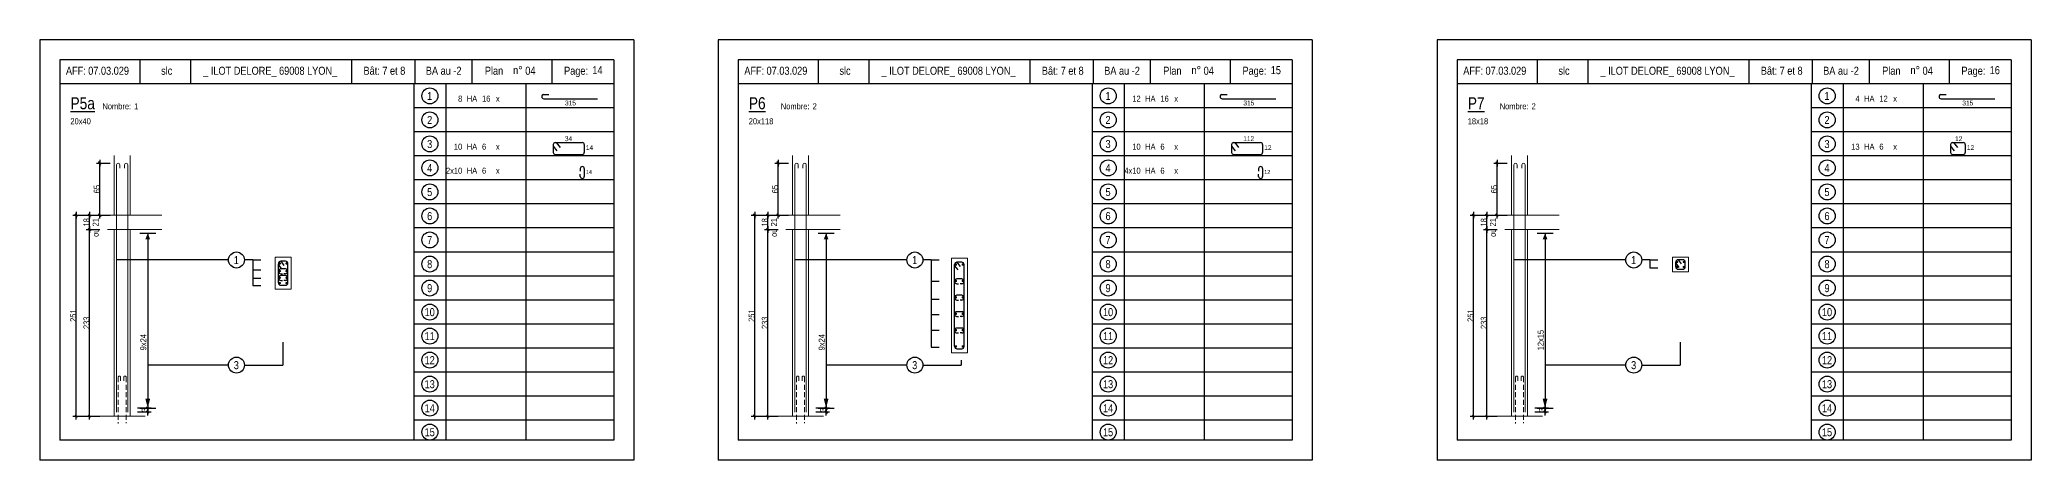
# Model space of a CAD drawing. Header units: metres. Extents: x -9927 to 45032, y -190416 to 12166.
# Drawn here: x 21105 to 26083, y -38263 to -37213 of the extents above; entities that cross this region are included whole.
import ezdxf
from ezdxf.enums import TextEntityAlignment as Align

# ---------------------------------------------------------------- set-up
doc = ezdxf.new("R2010")
doc.units = ezdxf.units.M
doc.header["$PDMODE"] = 65
doc.linetypes.add('CACHE2', pattern=[0.1875, 0.125, -0.0625])
for name, color, linetype in [('01_cote_gen', 4, 'Continuous'), ('01_fenetres', 171, 'Continuous'), ('01_linteaux', 3, 'Continuous'), ('01_sem', 42, 'Continuous'), ('01_texte', 230, 'Continuous'), ('AA_COTES', 2, 'Continuous')]:
    doc.layers.add(name, color=color, linetype=linetype)
doc.styles.add('STYLE2', font='ARIALN.TTF')
doc.dimstyles.new('JB25', dxfattribs={"dimscale": 0.1, "dimtxt": 150, "dimasz": 17, "dimexe": 0.1, "dimexo": 0.1, "dimgap": 0.09, "dimtad": 1, "dimdec": 1, "dimlfac": 0.5, "dimdsep": 46, "dimtxsty": 'STYLE2', "dimblk1": 'BOND_G', "dimblk2": 'BOND_D', "dimsah": 1, "dimcen": 1.5, "dimdle": 0.01, "dimse1": 1, "dimse2": 1, "dimclrd": 4, "dimclre": 2, "dimclrt": 5, "dimadec": 0, "dimazin": 0, "dimtfac": 2.333333, "dimtdec": 1, "dimtix": 1, "dimtmove": 2, "dimatfit": 3, "dimldrblk": 'BOND_G', "dimfxl": 1, "dimtolj": 1, "dimtzin": 0, "dimarcsym": 0})

# ---------------------------------------------------------------- blocks, each defined once
blk = doc.blocks.new('BOND_G')
at = {"layer": 'AA_COTES', "color": 0}
for p, q in [((5, 0), (-5, 0)), ((1.8, 1.8), (-1.8, -1.8)), ((0, -5), (0, 15))]:
    blk.add_line(p, q, dxfattribs=at)
blk = doc.blocks.new('BOND_D')
at = {"layer": 'AA_COTES', "color": 0}
for p, q in [((5, 0), (-5, 0)), ((-1.8, -1.8), (1.8, 1.8)), ((0, 5), (0, -15))]:
    blk.add_line(p, q, dxfattribs=at)
blk = doc.blocks.new('*D424')
at = {"layer": '01_cote_gen', "color": 4, "linetype": 'Continuous', "lineweight": -2, "transparency": 16777216}
blk.add_line((22891.6, -38151.5), (22891.6, -37652.9), dxfattribs=at)
at = {"layer": 'DEFPOINTS', "color": 0, "linetype": 'Continuous', "lineweight": 0, "transparency": 16777216}
for p in [(22891.6, -37651.2), (23026.3, -37651.2), (22986.3, -38153.2)]:
    blk.add_point(p, dxfattribs=at)
at = {"layer": '01_cote_gen', "color": 4, "linetype": 'Continuous', "lineweight": -2, "transparency": 16777216, "xscale": 1.7, "yscale": 1.7, "zscale": 1.7}
for name, p, rotation in [('BOND_D', (22891.6, -37651.2), 90), ('BOND_G', (22891.6, -38153.2), 270)]:
    blk.add_blockref(name, p, dxfattribs=dict(at, rotation=rotation))
at = {"layer": '01_cote_gen', "color": 5, "linetype": 'Continuous', "lineweight": 0, "transparency": 16777216, "insert": (22884, -37902.2), "char_height": 15, "attachment_point": 5, "rotation": 90, "style": 'STYLE2'}
blk.add_mtext('\\A1;251', dxfattribs=at)
blk = doc.blocks.new('*D425')
at = {"layer": '01_cote_gen', "color": 4, "linetype": 'Continuous', "lineweight": -2, "transparency": 16777216}
blk.add_line((22924.8, -37685.5), (22924.8, -37652.9), dxfattribs=at)
at = {"layer": 'DEFPOINTS', "color": 0, "linetype": 'Continuous', "lineweight": 0, "transparency": 16777216}
for p in [(22924.8, -37651.2), (23073, -37651.2), (23082.1, -37687.2)]:
    blk.add_point(p, dxfattribs=at)
at = {"layer": '01_cote_gen', "color": 4, "linetype": 'Continuous', "lineweight": -2, "transparency": 16777216, "xscale": 1.7, "yscale": 1.7, "zscale": 1.7}
for name, p, rotation in [('BOND_D', (22924.8, -37651.2), 90), ('BOND_G', (22924.8, -37687.2), 270)]:
    blk.add_blockref(name, p, dxfattribs=dict(at, rotation=rotation))
at = {"layer": '01_cote_gen', "color": 5, "linetype": 'Continuous', "lineweight": 0, "transparency": 16777216, "insert": (22917.1, -37669.2), "char_height": 15, "attachment_point": 5, "rotation": 90, "style": 'STYLE2'}
blk.add_mtext('\\A1;18', dxfattribs=at)
blk = doc.blocks.new('*D426')
at = {"layer": '01_cote_gen', "color": 4, "linetype": 'Continuous', "lineweight": -2, "transparency": 16777216}
blk.add_line((22924.8, -38151.5), (22924.8, -37688.9), dxfattribs=at)
at = {"layer": 'DEFPOINTS', "color": 0, "linetype": 'Continuous', "lineweight": 0, "transparency": 16777216}
for p in [(22924.8, -37687.2), (22933.3, -37687.2), (22942.9, -38153.2)]:
    blk.add_point(p, dxfattribs=at)
at = {"layer": '01_cote_gen', "color": 4, "linetype": 'Continuous', "lineweight": -2, "transparency": 16777216, "xscale": 1.7, "yscale": 1.7, "zscale": 1.7}
for name, p, rotation in [('BOND_D', (22924.8, -37687.2), 90), ('BOND_G', (22924.8, -38153.2), 270)]:
    blk.add_blockref(name, p, dxfattribs=dict(at, rotation=rotation))
at = {"layer": '01_cote_gen', "color": 5, "linetype": 'Continuous', "lineweight": 0, "transparency": 16777216, "insert": (22917.1, -37920.2), "char_height": 15, "attachment_point": 5, "rotation": 90, "style": 'STYLE2'}
blk.add_mtext('\\A1;233', dxfattribs=at)
blk = doc.blocks.new('*D427')
at = {"layer": '01_cote_gen', "color": 4, "linetype": 'Continuous', "lineweight": -2, "transparency": 16777216}
blk.add_line((23070.2, -38134.9), (23070.2, -38141.5), dxfattribs=at)
at = {"layer": 'DEFPOINTS', "color": 0, "linetype": 'Continuous', "lineweight": 0, "transparency": 16777216}
for p in [(23020.3, -38143.2), (23063.4, -38133.2), (23070.2, -38143.2)]:
    blk.add_point(p, dxfattribs=at)
at = {"layer": '01_cote_gen', "color": 4, "linetype": 'Continuous', "lineweight": -2, "transparency": 16777216, "xscale": 1.7, "yscale": 1.7, "zscale": 1.7}
for name, p, rotation in [('BOND_G', (23070.2, -38133.2), 90), ('BOND_D', (23070.2, -38143.2), 270)]:
    blk.add_blockref(name, p, dxfattribs=dict(at, rotation=rotation))
at = {"layer": '01_cote_gen', "color": 5, "linetype": 'Continuous', "lineweight": 0, "transparency": 16777216, "insert": (23062.5, -38138.2), "char_height": 15, "attachment_point": 5, "rotation": 90, "style": 'STYLE2'}
blk.add_mtext('\\A1;3', dxfattribs=at)
blk = doc.blocks.new('*D428')
at = {"layer": '01_cote_gen', "color": 4, "linetype": 'Continuous', "lineweight": -2, "transparency": 16777216}
blk.add_line((22950.3, -37649.5), (22950.3, -37522.9), dxfattribs=at)
at = {"layer": 'DEFPOINTS', "color": 0, "linetype": 'Continuous', "lineweight": 0, "transparency": 16777216}
for p in [(22950.3, -37521.2), (23016.3, -37521.2), (22969.9, -37651.2)]:
    blk.add_point(p, dxfattribs=at)
at = {"layer": '01_cote_gen', "color": 4, "linetype": 'Continuous', "lineweight": -2, "transparency": 16777216, "xscale": 1.7, "yscale": 1.7, "zscale": 1.7}
for name, p, rotation in [('BOND_D', (22950.3, -37521.2), 90), ('BOND_G', (22950.3, -37651.2), 270)]:
    blk.add_blockref(name, p, dxfattribs=dict(at, rotation=rotation))
at = {"layer": '01_cote_gen', "color": 5, "linetype": 'Continuous', "lineweight": 0, "transparency": 16777216, "insert": (22942.6, -37586.2), "char_height": 15, "attachment_point": 5, "rotation": 90, "style": 'STYLE2'}
blk.add_mtext('\\A1;65', dxfattribs=at)
blk = doc.blocks.new('*D429')
at = {"layer": '01_cote_gen', "color": 4, "linetype": 'Continuous', "lineweight": -2, "transparency": 16777216}
blk.add_line((24688.9, -38151.5), (24688.9, -37652.9), dxfattribs=at)
at = {"layer": 'DEFPOINTS', "color": 0, "linetype": 'Continuous', "lineweight": 0, "transparency": 16777216}
for p in [(24688.9, -37651.2), (24823.6, -37651.2), (24783.6, -38153.2)]:
    blk.add_point(p, dxfattribs=at)
at = {"layer": '01_cote_gen', "color": 4, "linetype": 'Continuous', "lineweight": -2, "transparency": 16777216, "xscale": 1.7, "yscale": 1.7, "zscale": 1.7}
for name, p, rotation in [('BOND_D', (24688.9, -37651.2), 90), ('BOND_G', (24688.9, -38153.2), 270)]:
    blk.add_blockref(name, p, dxfattribs=dict(at, rotation=rotation))
at = {"layer": '01_cote_gen', "color": 5, "linetype": 'Continuous', "lineweight": 0, "transparency": 16777216, "insert": (24681.3, -37902.2), "char_height": 15, "attachment_point": 5, "rotation": 90, "style": 'STYLE2'}
blk.add_mtext('\\A1;251', dxfattribs=at)
blk = doc.blocks.new('*D430')
at = {"layer": '01_cote_gen', "color": 4, "linetype": 'Continuous', "lineweight": -2, "transparency": 16777216}
blk.add_line((24722.1, -37685.5), (24722.1, -37652.9), dxfattribs=at)
at = {"layer": 'DEFPOINTS', "color": 0, "linetype": 'Continuous', "lineweight": 0, "transparency": 16777216}
for p in [(24722.1, -37651.2), (24870.3, -37651.2), (24879.4, -37687.2)]:
    blk.add_point(p, dxfattribs=at)
at = {"layer": '01_cote_gen', "color": 4, "linetype": 'Continuous', "lineweight": -2, "transparency": 16777216, "xscale": 1.7, "yscale": 1.7, "zscale": 1.7}
for name, p, rotation in [('BOND_D', (24722.1, -37651.2), 90), ('BOND_G', (24722.1, -37687.2), 270)]:
    blk.add_blockref(name, p, dxfattribs=dict(at, rotation=rotation))
at = {"layer": '01_cote_gen', "color": 5, "linetype": 'Continuous', "lineweight": 0, "transparency": 16777216, "insert": (24714.5, -37669.2), "char_height": 15, "attachment_point": 5, "rotation": 90, "style": 'STYLE2'}
blk.add_mtext('\\A1;18', dxfattribs=at)
blk = doc.blocks.new('*D431')
at = {"layer": '01_cote_gen', "color": 4, "linetype": 'Continuous', "lineweight": -2, "transparency": 16777216}
blk.add_line((24722.1, -38151.5), (24722.1, -37688.9), dxfattribs=at)
at = {"layer": 'DEFPOINTS', "color": 0, "linetype": 'Continuous', "lineweight": 0, "transparency": 16777216}
for p in [(24722.1, -37687.2), (24730.6, -37687.2), (24740.2, -38153.2)]:
    blk.add_point(p, dxfattribs=at)
at = {"layer": '01_cote_gen', "color": 4, "linetype": 'Continuous', "lineweight": -2, "transparency": 16777216, "xscale": 1.7, "yscale": 1.7, "zscale": 1.7}
for name, p, rotation in [('BOND_D', (24722.1, -37687.2), 90), ('BOND_G', (24722.1, -38153.2), 270)]:
    blk.add_blockref(name, p, dxfattribs=dict(at, rotation=rotation))
at = {"layer": '01_cote_gen', "color": 5, "linetype": 'Continuous', "lineweight": 0, "transparency": 16777216, "insert": (24714.5, -37920.2), "char_height": 15, "attachment_point": 5, "rotation": 90, "style": 'STYLE2'}
blk.add_mtext('\\A1;233', dxfattribs=at)
blk = doc.blocks.new('*D432')
at = {"layer": '01_cote_gen', "color": 4, "linetype": 'Continuous', "lineweight": -2, "transparency": 16777216}
blk.add_line((24867.5, -38134.9), (24867.5, -38141.5), dxfattribs=at)
at = {"layer": 'DEFPOINTS', "color": 0, "linetype": 'Continuous', "lineweight": 0, "transparency": 16777216}
for p in [(24817.6, -38143.2), (24860.7, -38133.2), (24867.5, -38143.2)]:
    blk.add_point(p, dxfattribs=at)
at = {"layer": '01_cote_gen', "color": 4, "linetype": 'Continuous', "lineweight": -2, "transparency": 16777216, "xscale": 1.7, "yscale": 1.7, "zscale": 1.7}
for name, p, rotation in [('BOND_G', (24867.5, -38133.2), 90), ('BOND_D', (24867.5, -38143.2), 270)]:
    blk.add_blockref(name, p, dxfattribs=dict(at, rotation=rotation))
at = {"layer": '01_cote_gen', "color": 5, "linetype": 'Continuous', "lineweight": 0, "transparency": 16777216, "insert": (24859.8, -38138.2), "char_height": 15, "attachment_point": 5, "rotation": 90, "style": 'STYLE2'}
blk.add_mtext('\\A1;3', dxfattribs=at)
blk = doc.blocks.new('*D433')
at = {"layer": '01_cote_gen', "color": 4, "linetype": 'Continuous', "lineweight": -2, "transparency": 16777216}
blk.add_line((24747.6, -37649.5), (24747.6, -37522.9), dxfattribs=at)
at = {"layer": 'DEFPOINTS', "color": 0, "linetype": 'Continuous', "lineweight": 0, "transparency": 16777216}
for p in [(24747.6, -37521.2), (24813.6, -37521.2), (24767.2, -37651.2)]:
    blk.add_point(p, dxfattribs=at)
at = {"layer": '01_cote_gen', "color": 4, "linetype": 'Continuous', "lineweight": -2, "transparency": 16777216, "xscale": 1.7, "yscale": 1.7, "zscale": 1.7}
for name, p, rotation in [('BOND_D', (24747.6, -37521.2), 90), ('BOND_G', (24747.6, -37651.2), 270)]:
    blk.add_blockref(name, p, dxfattribs=dict(at, rotation=rotation))
at = {"layer": '01_cote_gen', "color": 5, "linetype": 'Continuous', "lineweight": 0, "transparency": 16777216, "insert": (24740, -37586.2), "char_height": 15, "attachment_point": 5, "rotation": 90, "style": 'STYLE2'}
blk.add_mtext('\\A1;65', dxfattribs=at)
blk = doc.blocks.new('*D456')
at = {"layer": '01_cote_gen', "color": 4, "linetype": 'Continuous', "lineweight": -2, "transparency": 16777216}
blk.add_line((21195.8, -38151.5), (21195.8, -37652.9), dxfattribs=at)
at = {"layer": 'DEFPOINTS', "color": 0, "linetype": 'Continuous', "lineweight": 0, "transparency": 16777216}
for p in [(21195.8, -37651.2), (21330.5, -37651.2), (21290.5, -38153.2)]:
    blk.add_point(p, dxfattribs=at)
at = {"layer": '01_cote_gen', "color": 4, "linetype": 'Continuous', "lineweight": -2, "transparency": 16777216, "xscale": 1.7, "yscale": 1.7, "zscale": 1.7}
for name, p, rotation in [('BOND_D', (21195.8, -37651.2), 90), ('BOND_G', (21195.8, -38153.2), 270)]:
    blk.add_blockref(name, p, dxfattribs=dict(at, rotation=rotation))
at = {"layer": '01_cote_gen', "color": 5, "linetype": 'Continuous', "lineweight": 0, "transparency": 16777216, "insert": (21188.1, -37902.2), "char_height": 15, "attachment_point": 5, "rotation": 90, "style": 'STYLE2'}
blk.add_mtext('\\A1;251', dxfattribs=at)
blk = doc.blocks.new('*D457')
at = {"layer": '01_cote_gen', "color": 4, "linetype": 'Continuous', "lineweight": -2, "transparency": 16777216}
blk.add_line((21229, -37685.5), (21229, -37652.9), dxfattribs=at)
at = {"layer": 'DEFPOINTS', "color": 0, "linetype": 'Continuous', "lineweight": 0, "transparency": 16777216}
for p in [(21229, -37651.2), (21377.2, -37651.2), (21386.2, -37687.2)]:
    blk.add_point(p, dxfattribs=at)
at = {"layer": '01_cote_gen', "color": 4, "linetype": 'Continuous', "lineweight": -2, "transparency": 16777216, "xscale": 1.7, "yscale": 1.7, "zscale": 1.7}
for name, p, rotation in [('BOND_D', (21229, -37651.2), 90), ('BOND_G', (21229, -37687.2), 270)]:
    blk.add_blockref(name, p, dxfattribs=dict(at, rotation=rotation))
at = {"layer": '01_cote_gen', "color": 5, "linetype": 'Continuous', "lineweight": 0, "transparency": 16777216, "insert": (21221.3, -37669.2), "char_height": 15, "attachment_point": 5, "rotation": 90, "style": 'STYLE2'}
blk.add_mtext('\\A1;18', dxfattribs=at)
blk = doc.blocks.new('*D458')
at = {"layer": '01_cote_gen', "color": 4, "linetype": 'Continuous', "lineweight": -2, "transparency": 16777216}
blk.add_line((21229, -38151.5), (21229, -37688.9), dxfattribs=at)
at = {"layer": 'DEFPOINTS', "color": 0, "linetype": 'Continuous', "lineweight": 0, "transparency": 16777216}
for p in [(21229, -37687.2), (21237.5, -37687.2), (21247.1, -38153.2)]:
    blk.add_point(p, dxfattribs=at)
at = {"layer": '01_cote_gen', "color": 4, "linetype": 'Continuous', "lineweight": -2, "transparency": 16777216, "xscale": 1.7, "yscale": 1.7, "zscale": 1.7}
for name, p, rotation in [('BOND_D', (21229, -37687.2), 90), ('BOND_G', (21229, -38153.2), 270)]:
    blk.add_blockref(name, p, dxfattribs=dict(at, rotation=rotation))
at = {"layer": '01_cote_gen', "color": 5, "linetype": 'Continuous', "lineweight": 0, "transparency": 16777216, "insert": (21221.3, -37920.2), "char_height": 15, "attachment_point": 5, "rotation": 90, "style": 'STYLE2'}
blk.add_mtext('\\A1;233', dxfattribs=at)
blk = doc.blocks.new('*D459')
at = {"layer": '01_cote_gen', "color": 4, "linetype": 'Continuous', "lineweight": -2, "transparency": 16777216}
blk.add_line((21374.4, -38134.9), (21374.4, -38141.5), dxfattribs=at)
at = {"layer": 'DEFPOINTS', "color": 0, "linetype": 'Continuous', "lineweight": 0, "transparency": 16777216}
for p in [(21324.5, -38143.2), (21367.5, -38133.2), (21374.4, -38143.2)]:
    blk.add_point(p, dxfattribs=at)
at = {"layer": '01_cote_gen', "color": 4, "linetype": 'Continuous', "lineweight": -2, "transparency": 16777216, "xscale": 1.7, "yscale": 1.7, "zscale": 1.7}
for name, p, rotation in [('BOND_G', (21374.4, -38133.2), 90), ('BOND_D', (21374.4, -38143.2), 270)]:
    blk.add_blockref(name, p, dxfattribs=dict(at, rotation=rotation))
at = {"layer": '01_cote_gen', "color": 5, "linetype": 'Continuous', "lineweight": 0, "transparency": 16777216, "insert": (21366.7, -38138.2), "char_height": 15, "attachment_point": 5, "rotation": 90, "style": 'STYLE2'}
blk.add_mtext('\\A1;3', dxfattribs=at)
blk = doc.blocks.new('*D460')
at = {"layer": '01_cote_gen', "color": 4, "linetype": 'Continuous', "lineweight": -2, "transparency": 16777216}
blk.add_line((21254.5, -37649.5), (21254.5, -37522.9), dxfattribs=at)
at = {"layer": 'DEFPOINTS', "color": 0, "linetype": 'Continuous', "lineweight": 0, "transparency": 16777216}
for p in [(21254.5, -37521.2), (21320.5, -37521.2), (21274, -37651.2)]:
    blk.add_point(p, dxfattribs=at)
at = {"layer": '01_cote_gen', "color": 4, "linetype": 'Continuous', "lineweight": -2, "transparency": 16777216, "xscale": 1.7, "yscale": 1.7, "zscale": 1.7}
for name, p, rotation in [('BOND_D', (21254.5, -37521.2), 90), ('BOND_G', (21254.5, -37651.2), 270)]:
    blk.add_blockref(name, p, dxfattribs=dict(at, rotation=rotation))
at = {"layer": '01_cote_gen', "color": 5, "linetype": 'Continuous', "lineweight": 0, "transparency": 16777216, "insert": (21246.8, -37586.2), "char_height": 15, "attachment_point": 5, "rotation": 90, "style": 'STYLE2'}
blk.add_mtext('\\A1;65', dxfattribs=at)

msp = doc.modelspace()

# ---------------------------------------------------------------- linework, layer by layer
at = {"layer": '01_cote_gen', "color": 2, "linetype": 'CACHE2', "lineweight": 0, "ltscale": 100}
for p, q in [((21300.46, -38056.19), (21300.46, -38171.76)), ((21306.46, -38056.19), (21306.46, -38065.17)), ((21314.46, -38056.19), (21314.46, -38065.17)), ((21320.46, -38056.19), (21320.46, -38170.91)), ((22996.31, -38056.19), (22996.31, -38171.76)), ((23002.31, -38056.19), (23002.31, -38065.17)), ((23010.31, -38056.19), (23010.31, -38065.17)), ((23016.31, -38056.19), (23016.31, -38170.91)), ((24793.62, -38056.19), (24793.62, -38171.76)), ((24799.62, -38056.19), (24799.62, -38065.17)), ((24807.62, -38056.19), (24807.62, -38065.17)), ((24813.62, -38056.19), (24813.62, -38170.91))]:
    msp.add_line(p, q, dxfattribs=at)
for centre in [(21303.46, -38056.19), (21317.46, -38056.19), (22999.31, -38056.19), (23013.31, -38056.19), (24796.62, -38056.19), (24810.62, -38056.19)]:
    msp.add_arc(centre, 3, 0, 180, dxfattribs=at)
at = {"layer": '01_fenetres', "ltscale": 30}
for p, q in [((22539.56, -37263.31), (21154.56, -37263.31)), ((21154.56, -37263.31), (21154.56, -38213.31)), ((21154.56, -37263.31), (21154.56, -38213.31)), ((21154.56, -37263.31), (21154.56, -38213.31)), ((21354.56, -37263.31), (21354.56, -37323.31)), ((21481.06, -37263.31), (21481.06, -37323.31)), ((21883.84, -37263.31), (21883.84, -37323.31)), ((22042.24, -37263.31), (22042.24, -37323.31)), ((22185.43, -37323.31), (22185.43, -37263.31)), ((22385.43, -37323.31), (22385.43, -37263.31)), ((22539.56, -37263.31), (22539.56, -38213.31)), ((24235.41, -37263.31), (22850.41, -37263.31)), ((22850.41, -37263.31), (22850.41, -38213.31)), ((22850.41, -37263.31), (22850.41, -38213.31)), ((22850.41, -37263.31), (22850.41, -38213.31)), ((23050.41, -37263.31), (23050.41, -37323.31)), ((23176.91, -37263.31), (23176.91, -37323.31)), ((23579.69, -37263.31), (23579.69, -37323.31)), ((23738.1, -37263.31), (23738.1, -37323.31)), ((23881.28, -37323.31), (23881.28, -37263.31)), ((24081.28, -37323.31), (24081.28, -37263.31)), ((24235.41, -37263.31), (24235.41, -38213.31)), ((26032.72, -37263.31), (24647.72, -37263.31)), ((24647.72, -37263.31), (24647.72, -38213.31)), ((24647.72, -37263.31), (24647.72, -38213.31)), ((24647.72, -37263.31), (24647.72, -38213.31)), ((24847.72, -37263.31), (24847.72, -37323.31)), ((24974.21, -37263.31), (24974.21, -37323.31)), ((25376.99, -37263.31), (25376.99, -37323.31)), ((25535.4, -37263.31), (25535.4, -37323.31)), ((25678.59, -37323.31), (25678.59, -37263.31)), ((25878.59, -37323.31), (25878.59, -37263.31)), ((26032.72, -37263.31), (26032.72, -38213.31)), ((22539.56, -37323.31), (21154.56, -37323.31)), ((24235.41, -37323.31), (22850.41, -37323.31)), ((26032.72, -37323.31), (24647.72, -37323.31)), ((22539.56, -38213.31), (21154.56, -38213.31)), ((24235.41, -38213.31), (22850.41, -38213.31)), ((26032.72, -38213.31), (24647.72, -38213.31))]:
    msp.add_line(p, q, dxfattribs=at)
at = {"layer": '01_linteaux', "linetype": 'Continuous'}
for p, q in [((22363.11, -37349.56), (22376.85, -37349.56)), ((22364.34, -37360.54), (22498.65, -37360.54)), ((24058.96, -37349.56), (24072.7, -37349.56)), ((24060.19, -37360.54), (24194.5, -37360.54)), ((25856.26, -37349.56), (25870, -37349.56)), ((25857.49, -37360.54), (25991.8, -37360.54)), ((22388.01, -37474.84), (22388.01, -37494.45)), ((22388.01, -37478.98), (22397.2, -37490.31)), ((22393.01, -37469.84), (22460.6, -37469.84)), ((22395.7, -37469.84), (22405.68, -37482.15)), ((22465.6, -37474.84), (22465.6, -37494.45)), ((24083.86, -37474.84), (24083.86, -37494.45)), ((24083.86, -37478.98), (24093.05, -37490.31)), ((24088.86, -37469.84), (24156.45, -37469.84)), ((24091.55, -37469.84), (24101.53, -37482.15)), ((24161.45, -37474.84), (24161.45, -37494.45)), ((25881.17, -37474.84), (25881.17, -37494.45)), ((25881.17, -37478.98), (25890.36, -37490.31)), ((25886.17, -37469.84), (25913.07, -37469.84)), ((25888.86, -37469.84), (25898.84, -37482.15)), ((25918.07, -37474.84), (25918.07, -37494.45)), ((22393.01, -37499.45), (22460.6, -37499.45)), ((22455.6, -37534.84), (22455.6, -37541.21)), ((22465.6, -37534.84), (22465.6, -37554.45)), ((24088.86, -37499.45), (24156.45, -37499.45)), ((24151.45, -37534.84), (24151.45, -37541.21)), ((24161.45, -37534.84), (24161.45, -37554.45)), ((25886.17, -37499.45), (25913.07, -37499.45)), ((22455.6, -37554.45), (22455.6, -37548.6)), ((24151.45, -37554.45), (24151.45, -37548.6))]:
    msp.add_line(p, q, dxfattribs=at)
for centre, start, end in [((22364.21, -37354.44), 102.77382, 192.77382), ((22364.34, -37355.54), 180, 270), ((24060.06, -37354.44), 102.77382, 192.77382), ((24060.19, -37355.54), 180, 270), ((25857.37, -37354.44), 102.77382, 192.77382), ((25857.49, -37355.54), 180, 270), ((22393.01, -37474.84), 90, 180), ((22460.6, -37474.84), 0, 90), ((24088.86, -37474.84), 90, 180), ((24156.45, -37474.84), 0, 90), ((25886.17, -37474.84), 90, 180), ((25913.07, -37474.84), 0, 90), ((22393.01, -37494.45), 180, 270), ((22460.6, -37534.84), 90, 180), ((22460.6, -37494.45), 270, 0), ((22460.6, -37534.84), 0, 90), ((24088.86, -37494.45), 180, 270), ((24156.45, -37534.84), 90, 180), ((24156.45, -37494.45), 270, 0), ((24156.45, -37534.84), 0, 90), ((25886.17, -37494.45), 180, 270), ((25913.07, -37494.45), 270, 0), ((22460.6, -37554.45), 180, 270), ((22460.6, -37554.45), 270, 0), ((24156.45, -37554.45), 180, 270), ((24156.45, -37554.45), 270, 0)]:
    msp.add_arc(centre, 5, start, end, dxfattribs=at)
at = {"layer": '01_sem', "color": 2, "lineweight": 0, "ltscale": 7}
for p, q in [((21290.46, -37502.55), (21290.46, -37651.19)), ((21296.46, -37525.19), (21296.46, -38143.19)), ((21304.46, -37525.19), (21304.46, -37533.6)), ((21316.46, -37525.19), (21316.46, -37533.6)), ((21324.46, -37525.19), (21324.46, -38143.19)), ((21330.46, -37502.55), (21330.46, -37651.19)), ((22986.31, -37502.55), (22986.31, -37651.19)), ((22992.31, -37525.19), (22992.31, -38143.19)), ((23000.31, -37525.19), (23000.31, -37533.6)), ((23012.31, -37525.19), (23012.31, -37533.6)), ((23020.31, -37525.19), (23020.31, -38143.19)), ((23026.31, -37502.55), (23026.31, -37651.19)), ((24783.62, -37502.55), (24783.62, -37651.19)), ((24789.62, -37525.19), (24789.62, -38143.19)), ((24797.62, -37525.19), (24797.62, -37533.6)), ((24809.62, -37525.19), (24809.62, -37533.6)), ((24817.62, -37525.19), (24817.62, -38143.19)), ((24823.62, -37502.55), (24823.62, -37651.19)), ((21290.46, -37651.19), (21274.02, -37651.19)), ((21409.64, -37651.19), (21290.46, -37651.19)), ((22986.31, -37651.19), (22969.87, -37651.19)), ((23105.49, -37651.19), (22986.31, -37651.19)), ((24783.62, -37651.19), (24767.18, -37651.19)), ((24902.8, -37651.19), (24783.62, -37651.19)), ((21290.46, -37687.19), (21274.02, -37687.19)), ((21290.46, -37687.19), (21290.46, -38153.19)), ((21409.64, -37687.19), (21290.46, -37687.19)), ((21330.46, -37687.19), (21330.46, -38153.19)), ((22986.31, -37687.19), (22969.87, -37687.19)), ((22986.31, -37687.19), (22986.31, -38153.19)), ((23105.49, -37687.19), (22986.31, -37687.19)), ((23026.31, -37687.19), (23026.31, -38153.19)), ((24783.62, -37687.19), (24767.18, -37687.19)), ((24783.62, -37687.19), (24783.62, -38153.19)), ((24902.8, -37687.19), (24783.62, -37687.19)), ((24823.62, -37687.19), (24823.62, -38153.19)), ((21692.87, -37836.5), (21692.87, -37756.5)), ((21732.87, -37756.5), (21692.87, -37756.5)), ((21692.87, -37836.5), (21692.87, -37756.5)), ((21732.87, -37756.5), (21692.87, -37756.5)), ((21732.87, -37836.5), (21732.87, -37756.5)), ((23423.25, -37758.9), (23383.25, -37758.91)), ((23423.25, -37758.9), (23383.25, -37758.91)), ((23383.25, -37994.9), (23383.25, -37758.91)), ((23383.25, -37994.9), (23383.25, -37758.91)), ((23423.25, -37994.9), (23423.25, -37758.9)), ((25186.03, -37792.5), (25186.03, -37756.5)), ((25226.03, -37756.5), (25186.03, -37756.5)), ((25186.03, -37792.5), (25186.03, -37756.5)), ((25226.03, -37756.5), (25186.03, -37756.5)), ((25226.03, -37792.5), (25226.03, -37756.5)), ((25186.03, -37792.5), (25226.03, -37792.5)), ((25186.03, -37792.5), (25226.03, -37792.5)), ((21692.87, -37836.5), (21732.87, -37836.5)), ((21692.87, -37836.5), (21732.87, -37836.5)), ((23383.25, -37994.9), (23423.25, -37994.9)), ((23383.25, -37994.9), (23423.25, -37994.9)), ((23423.25, -37994.9), (23383.25, -37994.91)), ((21368.01, -38153.19), (21234.73, -38153.19)), ((23063.86, -38153.19), (22930.58, -38153.19)), ((24861.17, -38153.19), (24727.89, -38153.19))]:
    msp.add_line(p, q, dxfattribs=at)
for centre in [(21300.46, -37525.19), (21320.46, -37525.19), (22996.31, -37525.19), (23016.31, -37525.19), (24793.62, -37525.19), (24813.62, -37525.19)]:
    msp.add_arc(centre, 4, 0, 180, dxfattribs=at)
at = {"layer": '01_texte', "ltscale": 30}
for p, q in [((22589.56, -37213.31), (21104.56, -37213.31)), ((21104.56, -37213.31), (21104.56, -38263.31)), ((22589.56, -37213.31), (22589.56, -38263.31)), ((22589.56, -37213.31), (22589.56, -38263.31)), ((24285.41, -37213.31), (22800.41, -37213.31)), ((22800.41, -37213.31), (22800.41, -38263.31)), ((24285.41, -37213.31), (24285.41, -38263.31)), ((24285.41, -37213.31), (24285.41, -38263.31)), ((26082.72, -37213.31), (24597.72, -37213.31)), ((24597.72, -37213.31), (24597.72, -38263.31)), ((26082.72, -37213.31), (26082.72, -38263.31)), ((26082.72, -37213.31), (26082.72, -38263.31)), ((22039.56, -37323.31), (22039.56, -38213.31)), ((22119.56, -37323.31), (22119.56, -38213.31)), ((22319.56, -37323.31), (22319.56, -38213.31)), ((23735.41, -37323.31), (23735.41, -38213.31)), ((23815.41, -37323.31), (23815.41, -38213.31)), ((24015.41, -37323.31), (24015.41, -38213.31)), ((25532.72, -37323.31), (25532.72, -38213.31)), ((25612.72, -37323.31), (25612.72, -38213.31)), ((25812.72, -37323.31), (25812.72, -38213.31)), ((22539.56, -37383.31), (22039.56, -37383.31)), ((24235.41, -37383.31), (23735.41, -37383.31)), ((26032.72, -37383.31), (25532.72, -37383.31)), ((22539.56, -37443.31), (22039.56, -37443.31)), ((24235.41, -37443.31), (23735.41, -37443.31)), ((26032.72, -37443.31), (25532.72, -37443.31)), ((22539.56, -37503.31), (22039.56, -37503.31)), ((24235.41, -37503.31), (23735.41, -37503.31)), ((26032.72, -37503.31), (25532.72, -37503.31)), ((22539.56, -37563.31), (22039.56, -37563.31)), ((24235.41, -37563.31), (23735.41, -37563.31)), ((26032.72, -37563.31), (25532.72, -37563.31)), ((22539.56, -37623.31), (22039.56, -37623.31)), ((24235.41, -37623.31), (23735.41, -37623.31)), ((26032.72, -37623.31), (25532.72, -37623.31)), ((22539.56, -37683.31), (22039.56, -37683.31)), ((24235.41, -37683.31), (23735.41, -37683.31)), ((26032.72, -37683.31), (25532.72, -37683.31)), ((21354.19, -37696.48), (21394.51, -37696.48)), ((21374.35, -37696.48), (21374.35, -38140.07)), ((23050.04, -37696.48), (23090.36, -37696.48)), ((23070.2, -37696.48), (23070.2, -38140.07)), ((24847.35, -37696.48), (24887.67, -37696.48)), ((24867.51, -37696.48), (24867.51, -38140.07)), ((21700.87, -37820.5), (21700.87, -37772.5)), ((21700.87, -37775.05), (21708.87, -37785.78)), ((21718.87, -37766.5), (21706.87, -37766.5)), ((21706.87, -37766.5), (21714.87, -37777.23)), ((21724.87, -37820.5), (21724.87, -37772.5)), ((22539.56, -37743.31), (22039.56, -37743.31)), ((23391.25, -37978.9), (23391.25, -37774.91)), ((23391.25, -37777.46), (23399.25, -37788.19)), ((23409.25, -37768.91), (23397.25, -37768.91)), ((23397.25, -37768.91), (23405.25, -37779.63)), ((23415.25, -37978.9), (23415.25, -37774.91)), ((24235.41, -37743.31), (23735.41, -37743.31)), ((25194.03, -37780.5), (25194.03, -37768.5)), ((25194.03, -37771.05), (25202.03, -37781.78)), ((25212.03, -37762.5), (25200.03, -37762.5)), ((25200.03, -37762.5), (25208.03, -37773.23)), ((25218.03, -37780.5), (25218.03, -37768.5)), ((26032.72, -37743.31), (25532.72, -37743.31)), ((21718.87, -37785.69), (21706.87, -37785.69)), ((21706.87, -37797.69), (21711.06, -37797.69)), ((21718.87, -37802.33), (21706.87, -37802.33)), ((21706.87, -37814.33), (21711.06, -37814.33)), ((21706.87, -37826.5), (21718.87, -37826.5)), ((21718.87, -37797.69), (21714.69, -37797.69)), ((21718.87, -37814.33), (21714.69, -37814.33)), ((22539.56, -37803.31), (22039.56, -37803.31)), ((23409.25, -37810.42), (23397.25, -37810.42)), ((23397.25, -37822.42), (23401.43, -37822.42)), ((23409.25, -37822.42), (23405.06, -37822.42)), ((24235.41, -37803.31), (23735.41, -37803.31)), ((25200.03, -37786.5), (25212.03, -37786.5)), ((26032.72, -37803.31), (25532.72, -37803.31)), ((22539.56, -37863.31), (22039.56, -37863.31)), ((23409.25, -37851.42), (23397.25, -37851.42)), ((23397.25, -37863.42), (23401.43, -37863.42)), ((23409.25, -37863.42), (23405.06, -37863.42)), ((24235.41, -37863.31), (23735.41, -37863.31)), ((26032.72, -37863.31), (25532.72, -37863.31)), ((22539.56, -37923.31), (22039.56, -37923.31)), ((23409.25, -37892.42), (23397.25, -37892.42)), ((23397.25, -37904.42), (23401.43, -37904.42)), ((23409.25, -37933.42), (23397.25, -37933.42)), ((23409.25, -37904.42), (23405.06, -37904.42)), ((24235.41, -37923.31), (23735.41, -37923.31)), ((26032.72, -37923.31), (25532.72, -37923.31)), ((22539.56, -37983.31), (22039.56, -37983.31)), ((23397.25, -37945.42), (23401.44, -37945.42)), ((23409.25, -37945.42), (23405.06, -37945.42)), ((24235.41, -37983.31), (23735.41, -37983.31)), ((26032.72, -37983.31), (25532.72, -37983.31)), ((23397.25, -37984.9), (23409.25, -37984.9)), ((22539.56, -38043.31), (22039.56, -38043.31)), ((24235.41, -38043.31), (23735.41, -38043.31)), ((26032.72, -38043.31), (25532.72, -38043.31)), ((22539.56, -38103.31), (22039.56, -38103.31)), ((24235.41, -38103.31), (23735.41, -38103.31)), ((26032.72, -38103.31), (25532.72, -38103.31)), ((21354.19, -38133.19), (21394.51, -38133.19)), ((22539.56, -38163.31), (22039.56, -38163.31)), ((23050.04, -38133.19), (23090.36, -38133.19)), ((24235.41, -38163.31), (23735.41, -38163.31)), ((24847.35, -38133.19), (24887.67, -38133.19)), ((26032.72, -38163.31), (25532.72, -38163.31)), ((22589.56, -38263.31), (21104.56, -38263.31)), ((24285.41, -38263.31), (22800.41, -38263.31)), ((26082.72, -38263.31), (24597.72, -38263.31))]:
    msp.add_line(p, q, dxfattribs=at)
at = {"layer": '01_texte'}
for p, q in [((21576.18, -37763.28), (21296.46, -37763.28)), ((21636.66, -37763.28), (21616.18, -37763.28)), ((21636.66, -37763.28), (21636.66, -37827.05)), ((21636.66, -37763.28), (21656.67, -37763.28)), ((23272.04, -37763.28), (22992.31, -37763.28)), ((23332.51, -37763.28), (23312.04, -37763.28)), ((23332.51, -37763.28), (23332.51, -37980.67)), ((23332.51, -37763.28), (23352.52, -37763.28)), ((25069.34, -37763.28), (24789.62, -37763.28)), ((25129.81, -37763.28), (25109.34, -37763.28)), ((25129.81, -37763.28), (25129.81, -37783.05)), ((25129.81, -37763.28), (25149.82, -37763.28)), ((25129.81, -37783.05), (25149.82, -37783.05)), ((21636.66, -37787.86), (21656.67, -37787.86)), ((21636.66, -37809.07), (21656.67, -37809.07)), ((21636.66, -37827.05), (21656.67, -37827.05)), ((23332.51, -37816.36), (23352.52, -37816.36)), ((23332.51, -37860.79), (23352.52, -37860.79)), ((23332.51, -37899.28), (23352.52, -37899.28)), ((21712.09, -37968.7), (21712.09, -38025.72)), ((23332.51, -37938.52), (23352.52, -37938.52)), ((23332.51, -37980.67), (23352.52, -37980.67)), ((25205.24, -37968.7), (25205.24, -38025.72)), ((21576.18, -38025.72), (21374.35, -38025.72)), ((21616.18, -38025.72), (21712.09, -38025.72)), ((23272.04, -38025.72), (23070.2, -38025.72)), ((23312.04, -38025.72), (23407.94, -38025.72)), ((23407.94, -38013.38), (23407.94, -38025.72)), ((25069.34, -38025.72), (24867.51, -38025.72)), ((25109.34, -38025.72), (25205.24, -38025.72))]:
    msp.add_line(p, q, dxfattribs=at)
at = {"layer": '01_texte', "ltscale": 30, "const_width": 3, "flags": 128}
for points in [[(21705.81, -37772.2, -1), (21702.81, -37772.2, -1)], [(21719.94, -37772.2, 1), (21722.94, -37772.2, 1)], [(23396.18, -37774.61, -1), (23393.18, -37774.61, -1)], [(23410.31, -37774.61, 1), (23413.31, -37774.61, 1)], [(25198.97, -37768.2, -1), (25195.97, -37768.2, -1)], [(25198.97, -37780.8, 1), (25195.97, -37780.8, 1)], [(25213.1, -37768.2, 1), (25216.1, -37768.2, 1)], [(25213.1, -37780.8, -1), (25216.1, -37780.8, -1)], [(21705.81, -37790.88, 1), (21702.81, -37790.88, 1)], [(21705.81, -37807.52, 1), (21702.81, -37807.52, 1)], [(21705.81, -37820.8, 1), (21702.81, -37820.8, 1)], [(21719.94, -37790.88, -1), (21722.94, -37790.88, -1)], [(21719.94, -37807.62, -1), (21722.94, -37807.62, -1)], [(21719.94, -37820.8, -1), (21722.94, -37820.8, -1)], [(23396.18, -37815.61, -1), (23393.18, -37815.61, -1)], [(23410.31, -37815.61, 1), (23413.31, -37815.61, 1)], [(23396.18, -37856.61, -1), (23393.18, -37856.61, -1)], [(23410.31, -37856.61, 1), (23413.31, -37856.61, 1)], [(23396.18, -37897.61, -1), (23393.18, -37897.61, -1)], [(23410.31, -37897.61, 1), (23413.31, -37897.61, 1)], [(23396.18, -37938.61, -1), (23393.18, -37938.61, -1)], [(23396.19, -37979.2, 1), (23393.19, -37979.2, 1)], [(23410.31, -37938.61, 1), (23413.31, -37938.61, 1)], [(23410.31, -37979.2, -1), (23413.31, -37979.2, -1)]]:
    msp.add_lwpolyline(points, format="xyb", close=True, dxfattribs=at)
at = {"layer": '01_texte'}
for centre in [(22079.56, -37353.31), (23775.41, -37353.31), (25572.72, -37353.31), (22079.56, -37413.31), (23775.41, -37413.31), (25572.72, -37413.31), (22079.56, -37473.31), (23775.41, -37473.31), (25572.72, -37473.31), (22079.56, -37533.31), (23775.41, -37533.31), (25572.72, -37533.31), (22079.56, -37593.31), (23775.41, -37593.31), (25572.72, -37593.31), (22079.56, -37653.31), (23775.41, -37653.31), (25572.72, -37653.31), (22079.56, -37713.31), (23775.41, -37713.31), (25572.72, -37713.31), (21596.18, -37763.28), (22079.56, -37773.31), (23292.04, -37763.28), (23775.41, -37773.31), (25089.34, -37763.28), (25572.72, -37773.31), (22079.56, -37833.31), (23775.41, -37833.31), (25572.72, -37833.31), (22079.56, -37893.31), (23775.41, -37893.31), (25572.72, -37893.31), (22079.56, -37953.31), (23775.41, -37953.31), (25572.72, -37953.31), (21596.18, -38025.72), (22079.56, -38013.31), (23292.04, -38025.72), (23775.41, -38013.31), (25089.34, -38025.72), (25572.72, -38013.31), (22079.56, -38073.31), (23775.41, -38073.31), (25572.72, -38073.31), (22079.56, -38133.31), (23775.41, -38133.31), (25572.72, -38133.31), (22079.56, -38193.31), (23775.41, -38193.31), (25572.72, -38193.31)]:
    msp.add_circle(centre, 20, dxfattribs=at)
at = {"layer": '01_texte', "ltscale": 30}
for centre, start, end in [((21706.87, -37772.5), 90.00091, 180), ((21718.87, -37772.5), 0, 90.00091), ((23397.25, -37774.91), 90.00091, 180), ((23409.25, -37774.91), 0, 90.00091), ((25200.03, -37768.5), 90.00091, 180), ((25200.03, -37780.5), 180, 270), ((25212.03, -37768.5), 0, 90.00091), ((25212.03, -37780.5), 270, 0), ((21706.87, -37791.69), 90.00091, 180), ((21706.87, -37791.69), 180, 269.99909), ((21706.87, -37808.33), 90.00091, 180), ((21706.87, -37808.33), 180, 269.99909), ((21706.87, -37820.5), 180, 270), ((21718.87, -37791.69), 0, 90.00091), ((21718.87, -37791.69), 269.99909, 360), ((21718.87, -37808.33), 0, 90.00091), ((21718.87, -37808.33), 269.99909, 360), ((21718.87, -37820.5), 270, 0), ((23397.25, -37816.42), 90.00091, 180), ((23397.25, -37816.42), 180, 269.99909), ((23409.25, -37816.42), 0, 90.00091), ((23409.25, -37816.42), 269.99909, 360), ((23397.25, -37857.42), 90.00091, 180), ((23397.25, -37857.42), 180, 269.99909), ((23409.25, -37857.42), 0, 90.00091), ((23409.25, -37857.42), 269.99909, 360), ((23397.25, -37898.42), 90.00091, 180), ((23397.25, -37898.42), 180, 269.99909), ((23397.25, -37939.42), 90.00091, 180), ((23409.25, -37898.42), 0, 90.00091), ((23409.25, -37898.42), 269.99909, 360), ((23409.25, -37939.42), 0, 90.00091), ((23397.25, -37939.42), 180, 269.99909), ((23397.25, -37978.9), 180, 270), ((23409.25, -37939.42), 269.99909, 360), ((23409.25, -37978.9), 270, 0)]:
    msp.add_arc(centre, 6, start, end, dxfattribs=at)
for points in [[(21374.35, -37696.48), (21368.45, -37711.55), (21374.35, -37711.55)], [(21374.35, -37696.48), (21380.25, -37711.55), (21374.35, -37711.55)], [(23070.2, -37696.48), (23064.3, -37711.55), (23070.2, -37711.55)], [(23070.2, -37696.48), (23076.1, -37711.55), (23070.2, -37711.55)], [(24867.51, -37696.48), (24861.61, -37711.55), (24867.51, -37711.55)], [(24867.51, -37696.48), (24873.41, -37711.55), (24867.51, -37711.55)], [(21374.35, -38133.19), (21368.45, -38110.12), (21374.35, -38110.12)], [(21374.35, -38133.19), (21380.25, -38110.12), (21374.35, -38110.12)], [(23070.2, -38133.19), (23064.3, -38110.12), (23070.2, -38110.12)], [(23070.2, -38133.19), (23076.1, -38110.12), (23070.2, -38110.12)], [(24867.51, -38133.19), (24861.61, -38110.12), (24867.51, -38110.12)], [(24867.51, -38133.19), (24873.41, -38110.12), (24867.51, -38110.12)]]:
    msp.add_solid(points, dxfattribs=at)

# ---------------------------------------------------------------- texts
at = {"layer": '01_texte', "style": 'STYLE2'}
for s, height, p in [('AFF:', 20, (21169.86, -37300.46)), ('07.03.029', 20, (21225.52, -37300.46)), ('slc', 20, (21407.69, -37300.46)), ('_ ILOT DELORE_ 69008 LYON_', 20, (21512.94, -37300.46)), ('Bât: 7 et 8', 20, (21913.69, -37300.46)), ('BA au -2', 20, (22069.57, -37300.46)), ('Plan', 20, (22217.07, -37300.46)), ('n%%D', 20, (22287.75, -37299.02)), ('04', 20, (22318.1, -37300.46)), ('Page:', 20, (22415.14, -37300.46)), ('14', 20, (22485.83, -37299.02)), ('AFF:', 20, (22865.71, -37300.46)), ('07.03.029', 20, (22921.37, -37300.46)), ('slc', 20, (23103.54, -37300.46)), ('_ ILOT DELORE_ 69008 LYON_', 20, (23208.79, -37300.46)), ('Bât: 7 et 8', 20, (23609.54, -37300.46)), ('BA au -2', 20, (23765.42, -37300.46)), ('Plan', 20, (23912.92, -37300.46)), ('n%%D', 20, (23983.61, -37299.02)), ('04', 20, (24013.95, -37300.46)), ('Page:', 20, (24111, -37300.46)), ('15', 20, (24181.68, -37299.02)), ('AFF:', 20, (24663.01, -37300.46)), ('07.03.029', 20, (24718.68, -37300.46)), ('slc', 20, (24900.85, -37300.46)), ('_ ILOT DELORE_ 69008 LYON_', 20, (25006.09, -37300.46)), ('Bât: 7 et 8', 20, (25406.84, -37300.46)), ('BA au -2', 20, (25562.72, -37300.46)), ('Plan', 20, (25710.23, -37300.46)), ('n%%D', 20, (25780.91, -37299.02)), ('04', 20, (25811.25, -37300.46)), ('Page:', 20, (25908.3, -37300.46)), ('16', 20, (25978.99, -37299.02)), ('%%UP5a', 30, (21181.14, -37386.7)), ('Nombre:', 15, (21260.95, -37386.7)), ('1', 15, (21340.58, -37386.7)), ('HA', 15, (22171.85, -37367.71)), ('16', 15, (22210.02, -37367.71)), ('315', 12, (22417.39, -37377.05)), ('%%UP6', 30, (22876.99, -37386.7)), ('Nombre:', 15, (22956.8, -37386.7)), ('2', 15, (23036.43, -37386.7)), ('HA', 15, (23867.7, -37367.71)), ('16', 15, (23905.87, -37367.71)), ('315', 12, (24113.25, -37377.05)), ('%%UP7', 30, (24674.3, -37386.7)), ('Nombre:', 15, (24754.11, -37386.7)), ('2', 15, (24833.73, -37386.7)), ('HA', 15, (25665.01, -37367.71)), ('12', 15, (25703.18, -37367.71)), ('315', 12, (25910.55, -37377.05)), ('20x40', 15, (21180.95, -37424.13)), ('20x118', 15, (22876.8, -37424.13)), ('18x18', 15, (24674.11, -37424.13)), ('HA', 15, (22171.85, -37487.71)), ('6', 15, (22210.02, -37487.71)), ('34', 12, (22417.07, -37466.29)), ('14', 12, (22469.58, -37488.5)), ('HA', 15, (23867.7, -37487.71)), ('6', 15, (23905.87, -37487.71)), ('112', 12, (24112.92, -37466.29)), ('12', 12, (24165.43, -37488.5)), ('HA', 15, (25665.01, -37487.71)), ('6', 15, (25703.18, -37487.71)), ('12', 12, (25892.47, -37466.29)), ('12', 12, (25922.06, -37488.5)), ('HA', 15, (22171.85, -37547.71)), ('6', 15, (22210.02, -37547.71)), ('HA', 15, (23867.7, -37547.71)), ('6', 15, (23905.87, -37547.71)), ('14', 10, (22469.58, -37548.5)), ('12', 10, (24165.43, -37548.5))]:
    msp.add_text(s, height=height, dxfattribs=at).set_placement(p)
for s, p in [('1', (22079.16, -37353.54)), ('1', (23775.01, -37353.54)), ('1', (25572.31, -37353.54)), ('2', (22079.16, -37413.54)), ('2', (23775.01, -37413.54)), ('2', (25572.31, -37413.54)), ('3', (22079.16, -37473.54)), ('3', (23775.01, -37473.54)), ('3', (25572.31, -37473.54)), ('4', (22079.16, -37533.54)), ('4', (23775.01, -37533.54)), ('4', (25572.31, -37533.54)), ('5', (22079.16, -37593.54)), ('5', (23775.01, -37593.54)), ('5', (25572.31, -37593.54)), ('6', (22079.16, -37653.54)), ('6', (23775.01, -37653.54)), ('6', (25572.31, -37653.54)), ('7', (22079.16, -37713.54)), ('7', (23775.01, -37713.54)), ('7', (25572.31, -37713.54)), ('1', (21595.78, -37763.51)), ('8', (22079.16, -37773.54)), ('1', (23291.63, -37763.51)), ('8', (23775.01, -37773.54)), ('1', (25088.94, -37763.51)), ('8', (25572.31, -37773.54)), ('9', (22079.16, -37833.54)), ('9', (23775.01, -37833.54)), ('9', (25572.31, -37833.54)), ('10', (22079.16, -37893.54)), ('10', (23775.01, -37893.54)), ('10', (25572.31, -37893.54)), ('11', (22079.16, -37953.54)), ('11', (23775.01, -37953.54)), ('11', (25572.31, -37953.54)), ('3', (21595.78, -38025.95)), ('12', (22079.16, -38013.54)), ('3', (23291.63, -38025.95)), ('12', (23775.01, -38013.54)), ('3', (25088.94, -38025.95)), ('12', (25572.31, -38013.54)), ('13', (22079.16, -38073.54)), ('13', (23775.01, -38073.54)), ('13', (25572.31, -38073.54)), ('14', (22079.16, -38133.54)), ('14', (23775.01, -38133.54)), ('14', (25572.31, -38133.54)), ('15', (22079.16, -38193.54)), ('15', (23775.01, -38193.54)), ('15', (25572.31, -38193.54))]:
    msp.add_text(s, height=20, dxfattribs=at).set_placement(p, align=Align.MIDDLE_CENTER)
for s, p in [('8', (22160.65, -37367.71)), ('12', (23856.5, -37367.71)), ('4', (25653.81, -37367.71)), ('10', (22160.65, -37487.71)), ('10', (23856.5, -37487.71)), ('13', (25653.81, -37487.71)), ('2x10', (22160.65, -37547.71)), ('4x10', (23856.5, -37547.71))]:
    msp.add_text(s, height=15, dxfattribs=at).set_placement(p, align=Align.RIGHT)
for p in [(22249.44, -37367.71), (23945.29, -37367.71), (25742.59, -37367.71), (22249.44, -37487.71), (23945.29, -37487.71), (25742.59, -37487.71), (22249.44, -37547.71), (23945.29, -37547.71)]:
    msp.add_text('x', height=15, dxfattribs=at).set_placement(p, align=Align.CENTER)
for s, p in [('ou 21', (21251.52, -37705.54)), ('ou 21', (22947.38, -37705.54)), ('ou 21', (24744.68, -37705.54)), ('9x24', (21370.75, -37989.06)), ('9x24', (23066.6, -37989.06)), ('12x15', (24863.9, -37989.06))]:
    msp.add_text(s, height=15, rotation=90, dxfattribs=at).set_placement(p)

# ---------------------------------------------------------------- dimensions: what is measured, and where the dimension line sits
at = {"layer": '01_cote_gen', "linetype": 'Continuous', "lineweight": 0}
for base, p1, p2, picture, middle in [((21254.46, -37521.19), (21274.02, -37651.19), (21320.46, -37521.19), '*D460', (21246.8, -37586.19)), ((22950.32, -37521.19), (22969.87, -37651.19), (23016.31, -37521.19), '*D428', (22942.65, -37586.19)), ((24747.62, -37521.19), (24767.18, -37651.19), (24813.62, -37521.19), '*D433', (24739.95, -37586.19)), ((21195.79, -37651.19), (21290.46, -38153.19), (21330.46, -37651.19), '*D456', (21188.12, -37902.19)), ((21228.96, -37651.19), (21386.25, -37687.19), (21377.19, -37651.19), '*D457', (21221.3, -37669.19)), ((21228.96, -37687.19), (21247.09, -38153.19), (21237.46, -37687.19), '*D458', (21221.3, -37920.19)), ((22891.64, -37651.19), (22986.31, -38153.19), (23026.31, -37651.19), '*D424', (22883.97, -37902.19)), ((22924.82, -37651.19), (23082.1, -37687.19), (23073.04, -37651.19), '*D425', (22917.15, -37669.19)), ((22924.82, -37687.19), (22942.94, -38153.19), (22933.32, -37687.19), '*D426', (22917.15, -37920.19)), ((24688.94, -37651.19), (24783.62, -38153.19), (24823.62, -37651.19), '*D429', (24681.28, -37902.19)), ((24722.12, -37651.19), (24879.4, -37687.19), (24870.34, -37651.19), '*D430', (24714.45, -37669.19)), ((24722.12, -37687.19), (24740.24, -38153.19), (24730.62, -37687.19), '*D431', (24714.45, -37920.19))]:
    dim = msp.add_linear_dim(base=base, p1=p1, p2=p2, angle=90, dimstyle='JB25', dxfattribs=at)
    dim.commit()
    dim.dimension.update_dxf_attribs({"geometry": picture, "text_midpoint": middle})
for base, p1, p2, picture, middle in [((21374.35, -38143.19), (21367.53, -38133.19), (21324.46, -38143.19), '*D459', (21366.68, -38138.19)), ((23070.2, -38143.19), (23063.38, -38133.19), (23020.31, -38143.19), '*D427', (23062.53, -38138.19)), ((24867.51, -38143.19), (24860.68, -38133.19), (24817.62, -38143.19), '*D432', (24859.84, -38138.19))]:
    dim = msp.add_linear_dim(base=base, p1=p1, p2=p2, angle=90, text='3', dimstyle='JB25', dxfattribs=at)
    dim.commit()
    dim.dimension.update_dxf_attribs({"geometry": picture, "text_midpoint": middle})

doc.saveas('drawing.dxf')
